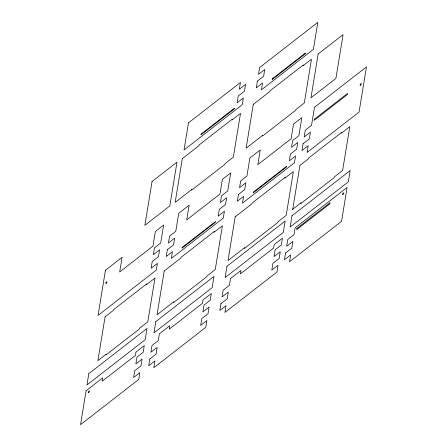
<?xml version="1.0" encoding="UTF-8"?>
<svg xmlns="http://www.w3.org/2000/svg" width="447" height="447" viewBox="0 0 447 447"><rect width="100%" height="100%" fill="white"/><g stroke="black" fill="none" stroke-linecap="round" stroke-linejoin="round"><path stroke-width="0.67" d="M292.623 209.906L299.903 165.429L308.218 158.97L308.329 158.294L341.592 132.446L341.48 133.128L349.794 126.663L342.62 170.463L334.306 176.923L334.194 177.599L300.937 203.441L301.049 202.765L292.735 209.224M105.453 270.228L98.061 315.381L156.26 270.15L157.372 263.378L151.136 268.228L152.243 261.45L158.478 256.606L159.59 249.834L153.355 254.678L154.461 247.906L160.697 243.062L163.658 225.003L155.344 231.462L152.941 246.135L119.679 271.983L122.081 257.304L105.453 270.228M88.802 373.664L86.953 384.951L145.152 339.726L147.002 328.439L88.802 373.664M86.087 390.784L80.544 424.65L138.743 379.425L139.855 372.653L133.619 377.497L134.726 370.725L140.961 365.881L142.073 359.109L135.838 363.953L136.944 357.181L143.18 352.331L144.292 345.559L135.977 352.024L135.424 355.41L102.162 381.252L102.721 377.866L86.087 390.784M105.084 316.817L97.91 360.617L106.224 354.153L106.112 354.834L139.369 328.986L139.481 328.31L147.795 321.851L154.969 278.056L146.655 284.515L146.767 283.839L113.504 309.682L113.398 310.358L105.084 316.817M152.041 181.538L144.873 225.333L169.815 205.95L176.99 162.155L152.041 181.538M167.318 249.744L166.206 256.517L172.441 251.667L171.335 258.444L223.299 218.063L224.411 211.286L218.175 216.136L219.281 209.364L225.517 204.514L226.629 197.742L220.393 202.586L221.5 195.814L227.735 190.97L230.691 172.911L222.377 179.37L219.974 194.043L186.717 219.89L189.12 205.212L178.727 213.292L175.772 231.35L169.536 236.195L168.424 242.967L174.66 238.122L173.553 244.895L167.318 249.744M182.32 158.601L175.146 202.402L191.774 189.478L191.662 190.154L224.925 164.312L225.031 163.636L233.345 157.176L240.52 113.376L232.205 119.841L232.317 119.159L199.06 145.007L198.949 145.683L182.32 158.601M155.835 321.572L153.992 332.859L212.191 287.633L214.04 276.347L155.835 321.572M149.801 359.014L148.689 365.786L154.925 360.941L153.818 367.713L205.782 327.333L206.894 320.56L200.658 325.405L201.765 318.633L208 313.788L209.112 307.016L202.877 311.861L203.983 305.089L210.219 300.244L211.33 293.467L203.016 299.931L202.457 303.317L169.201 329.16L169.754 325.774L159.361 333.848L158.255 340.62L152.019 345.47L150.907 352.242L157.143 347.397L156.037 354.169L149.801 359.014M164.211 270.994L157.042 314.789L173.671 301.865L173.559 302.541L206.816 276.699L206.927 276.022L215.242 269.563L222.416 225.763L214.102 232.228L214.214 231.552L180.951 257.394L180.839 258.07L164.211 270.994M188.472 122.858L184.035 149.952L242.235 104.721L243.347 97.949L237.111 102.793L238.217 96.021L244.453 91.177L245.565 84.405L239.329 89.249L240.436 82.477L188.472 122.858M182.208 247.431L182.097 248.107L215.353 222.265L215.465 221.589L182.208 247.431M201.144 134.094L201.033 134.77L234.289 108.928L234.401 108.247L201.144 134.094M238.458 194.462L237.351 201.234L243.587 196.384L242.475 203.161L294.444 162.781L295.551 156.009L289.315 160.853L290.427 154.081L296.663 149.231L297.769 142.459L291.533 147.309L292.645 140.531L298.881 135.687L301.837 117.628L293.523 124.087L291.12 138.76L257.863 164.608L260.266 149.935L249.873 158.009L246.912 176.068L240.676 180.912L239.57 187.69L245.805 182.84L244.693 189.612L238.458 194.462M253.281 104.414L246.113 148.208L262.741 135.285L262.629 135.966L295.886 110.118L295.998 109.442L304.312 102.983L311.486 59.188L303.172 65.648L303.278 64.971L270.022 90.814L269.91 91.49L253.281 104.414M226.981 266.289L225.132 277.576L283.337 232.351L285.18 221.064L226.981 266.289M220.941 303.731L219.835 310.503L226.07 305.659L224.958 312.431L276.928 272.05L278.034 265.278L271.798 270.122L272.91 263.35L279.146 258.506L280.252 251.734L274.017 256.578L275.128 249.806L281.364 244.962L282.47 238.19L274.156 244.649L273.603 248.035L240.346 273.877L240.899 270.491L230.507 278.565L229.395 285.342L223.159 290.187L222.053 296.959L228.288 292.114L227.177 298.887L220.941 303.731M235.178 216.801L228.004 260.595L244.638 247.672L244.526 248.353L277.783 222.505L277.894 221.829L286.209 215.37L293.377 171.575L285.063 178.035L285.175 177.358L251.918 203.201L251.806 203.877L235.178 216.801M257.394 81.119L256.287 87.891L262.523 83.047L261.411 89.819L313.381 49.438L317.817 22.35L259.612 67.575L258.506 74.347L264.741 69.503L263.629 76.275L257.394 81.119M253.348 192.149L253.242 192.825L286.499 166.982L286.611 166.306L253.348 192.149M272.29 78.812L272.178 79.488L305.435 53.646L305.547 52.964L272.29 78.812M303.077 143.75L301.971 150.522L308.207 145.677L307.095 152.449L359.064 112.068L366.456 66.921L314.492 107.302L311.531 125.361L305.295 130.206L304.189 136.978L310.425 132.133L309.313 138.905L303.077 143.75M285.56 253.024L284.454 259.796L290.69 254.952L289.578 261.724L341.547 221.343L347.09 187.477L295.126 227.858L294.014 234.63L287.779 239.475L286.672 246.252L292.908 241.402L291.796 248.174L285.56 253.024M318.135 54.014L310.967 97.815L335.909 78.432L343.078 34.637L318.135 54.014M291.975 215.784L290.125 227.07L348.33 181.845L350.174 170.558L291.975 215.784M314.353 119.232L314.168 120.36L347.425 94.513L347.61 93.384L314.353 119.232M296.836 228.501L296.652 229.629L329.908 203.787L330.093 202.659L296.836 228.501M342.927 194.445A0.978 0.38 -55.6 0 0 343.804 193.015A0.978 0.38 -55.6 0 0 342.793 193.568A0.978 0.38 -55.6 0 0 342.927 194.445M88.713 392.494A0.978 0.38 -55.6 0 0 89.417 391.058A0.978 0.38 -55.6 0 0 88.338 391.896A0.978 0.38 -55.6 0 0 88.713 392.494M360.444 85.17A0.978 0.38 -55.6 0 0 361.321 83.74A0.978 0.38 -55.6 0 0 360.31 84.299A0.978 0.38 -55.6 0 0 360.444 85.17M106.23 283.219A0.978 0.38 -55.6 0 0 106.934 281.783A0.978 0.38 -55.6 0 0 105.855 282.627A0.978 0.38 -55.6 0 0 106.23 283.219"/></g></svg>
